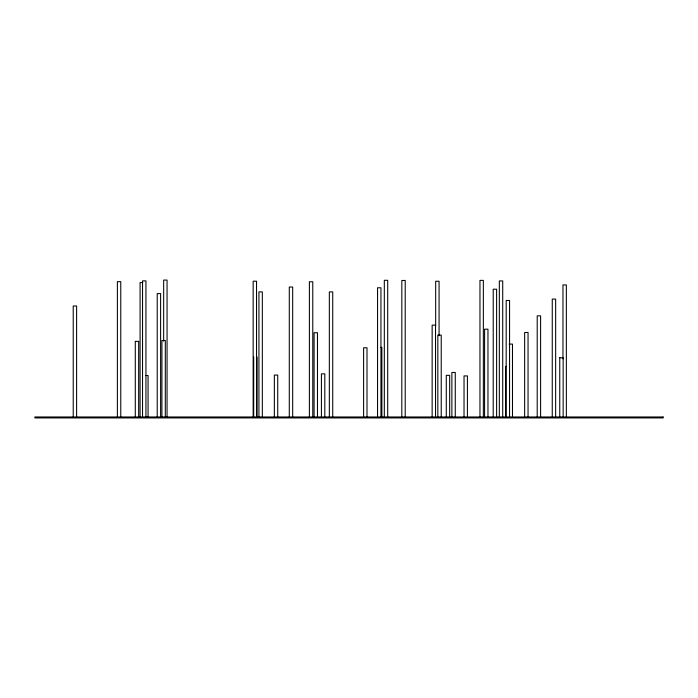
<?xml version="1.0" encoding="UTF-8"?>
<svg xmlns="http://www.w3.org/2000/svg" width="698" height="698" viewBox="0 0 698 698"><rect width="100%" height="100%" fill="white"/><g stroke="black" fill="none" stroke-linecap="round" stroke-linejoin="round"><path stroke-width="1.05" d="M142.706 282.568L140.089 282.568L140.08 417.448M135.299 341.374L138.675 341.374M509.165 344.088L512.48 344.088L512.489 417.448M380.794 347.386L381.858 347.386L381.867 417.448M253.688 357.044L253.688 417.448M256.576 357.044L257.065 357.044L257.073 417.448M559.77 357.751L563.146 357.751L563.155 417.448M506.355 366.398L505.596 366.398L505.596 417.448M145.594 375.524L148.063 375.524L148.072 417.448M566.357 417.448L566.357 284.932L562.972 284.932L562.963 358.789M559.761 357.751L559.761 417.448M555.652 417.448L555.652 299.084L552.266 299.084L552.258 417.448M540.601 417.448L540.601 315.836L537.216 315.836L537.207 417.448M528.046 417.448L528.046 332.475L524.66 332.475L524.652 417.448M509.566 417.448L509.566 300.472L506.19 300.472L506.181 417.448M502.717 417.448L502.717 280.928L499.34 280.928L499.332 417.448M496.61 417.448L496.61 289.216L493.224 289.216L493.216 417.448M487.963 417.448L487.963 329.177L484.587 329.177L484.578 417.448M483.348 417.448L483.348 280.378L479.971 280.378L479.962 417.448M467.416 417.448L467.416 375.917L464.039 375.917L464.03 417.448M455.27 417.448L455.27 372.462L451.885 372.462L451.876 417.448M449.678 417.448L449.678 375.332L446.292 375.332L446.292 417.448M441.232 417.448L441.232 335.092L437.847 335.092L437.838 417.448M439.068 335.729L439.068 281.242L435.683 281.242L435.674 325.922M435.526 417.448L435.526 325.137L432.149 325.137L432.141 417.448M405.215 417.448L405.215 280.465L401.83 280.465L401.821 417.448M387.704 417.448L387.704 280.299L384.319 280.299L384.319 417.448M380.951 417.448L380.951 287.777L377.566 287.777L377.557 417.448M367 417.448L367 347.77L363.614 347.77L363.606 417.448M332.728 417.448L332.728 291.904L329.343 291.904L329.334 417.448M324.806 417.448L324.806 373.866L321.429 373.866L321.42 417.448M317.468 417.448L317.468 332.728L314.091 332.728L314.083 417.448M312.774 417.448L312.774 281.765L309.389 281.765L309.38 417.448M292.68 417.448L292.68 287.035L289.295 287.035L289.286 417.448M277.734 417.448L277.734 375.07L274.358 375.07L274.349 417.448M262.326 417.448L262.326 291.895L258.949 291.895L258.941 417.448M256.541 417.448L256.541 281.207L253.165 281.207L253.156 417.448M167.058 417.448L167.058 280.072L163.672 280.072L163.664 341.13M165.304 417.448L165.304 340.511L161.927 340.511L161.919 417.448M160.61 417.448L160.61 293.596L157.225 293.596L157.225 417.448M145.934 417.448L145.934 280.884L142.549 280.884L142.54 417.448M138.675 341.374L138.675 417.448M135.29 341.374L135.29 417.448M120.763 417.448L120.763 281.66L117.386 281.66L117.377 417.448M76.614 417.448L76.614 305.994L73.229 305.994L73.22 417.448M663.1 416.976L34.9 416.976L34.9 417.928L663.1 417.928L663.1 416.976"/></g></svg>
